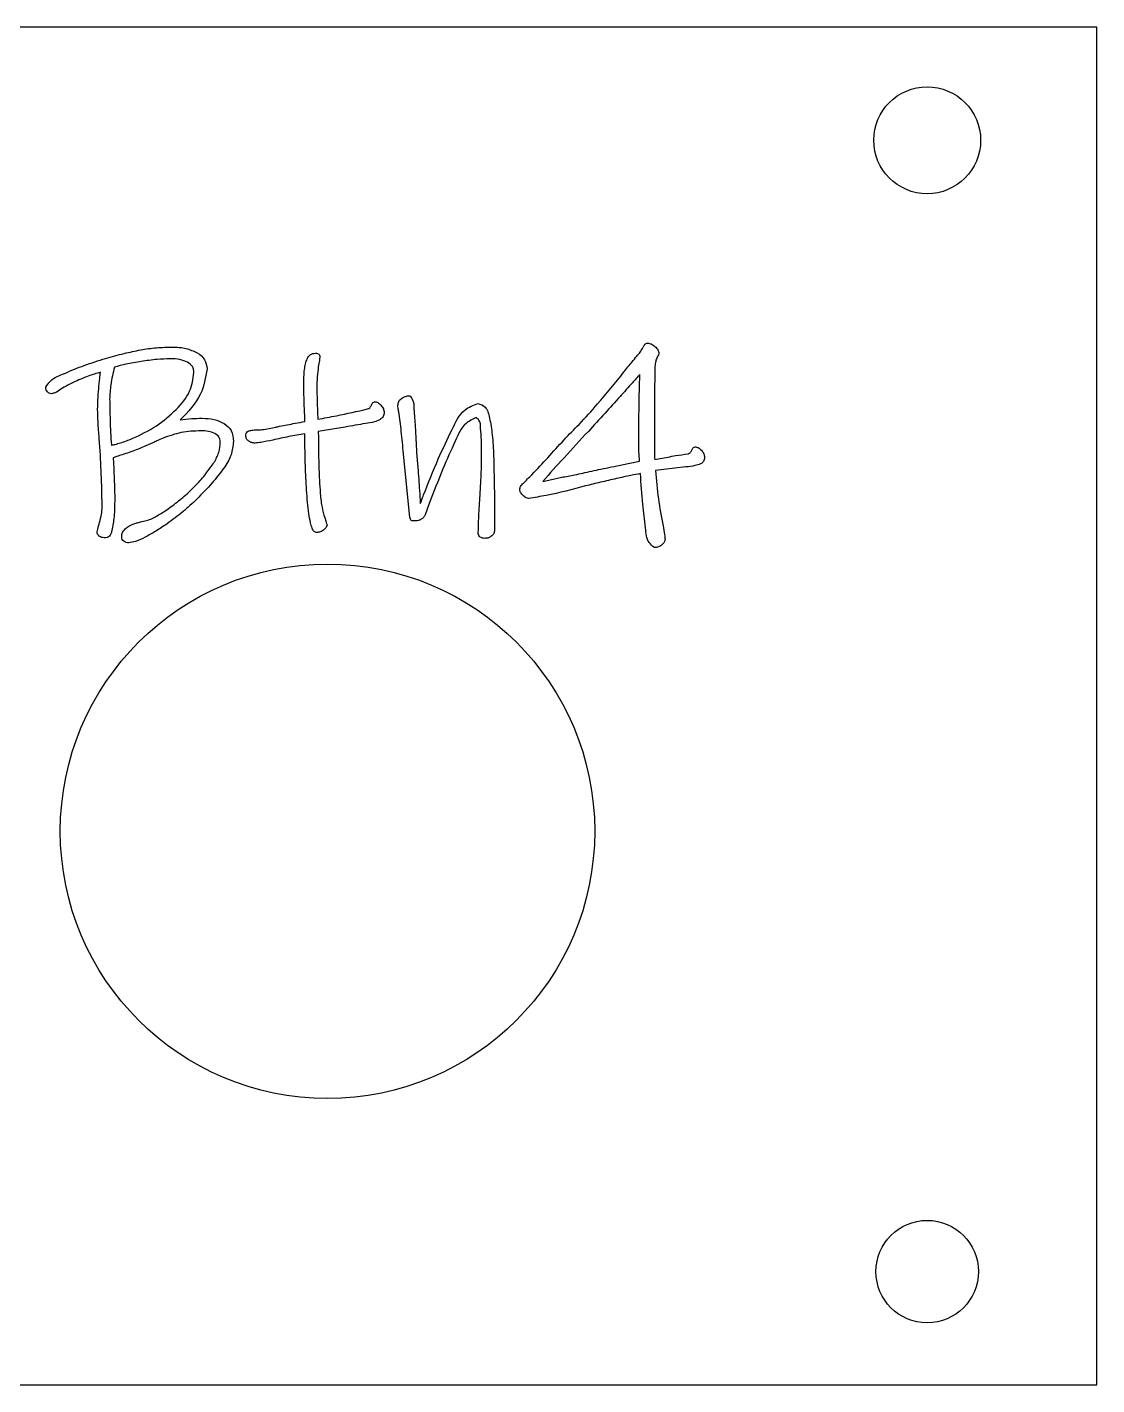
# Model space of a CAD drawing. Header units: millimetres. Extents: x 118.4 to 194.6, y 17.3 to 47.8.
# Drawn here: x 170.59 to 194.61, y 17.28 to 47.76 of the extents above; entities that cross this region are included whole.
import ezdxf

# ---------------------------------------------------------------- set-up
doc = ezdxf.new("R2010")
doc.units = ezdxf.units.MM
doc.layers.get('0').update_dxf_attribs({"linetype": 'CONTINUOUS'})

msp = doc.modelspace()

# ---------------------------------------------------------------- linework, layer by layer
for p, q in [((177.112, 39.125), (177.118, 38.955)), ((177.54, 38.747), (177.131, 38.678)), ((172.232, 38.238), (172.213, 38.527)), ((179.137, 37.276), (179.043, 38.181)), ((179.338, 38.206), (179.364, 37.873)), ((172.527, 38.093), (172.54, 37.854)), ((183.949, 37.93), (184.345, 38.012)), ((184.684, 38.049), (184.81, 38.074)), ((184.892, 37.829), (184.703, 37.804)), ((185.382, 37.886), (184.892, 37.829)), ((182.169, 37.559), (182.596, 37.653)), ((179.188, 36.76), (179.137, 37.276)), ((179.621, 37.062), (179.527, 36.81))]:
    msp.add_line(p, q)
msp.add_lwpolyline([(194.613, 17.277), (194.613, 47.759), (118.413, 47.759), (118.413, 31.906, -5.264309), (118.413, 27.506), (118.413, 17.277)], format="xyb", close=True)
for centre, radius in [((190.803, 45.219), 1.2), ((177.337, 29.706), 6), ((190.803, 19.819), 1.15)]:
    msp.add_circle(centre, radius)
for points, knots in [([(173.143, 40.515), (173.26, 40.533), (173.496, 40.57), (173.734, 40.575), (173.854, 40.578)], [0, 0, 0, 0, 0.03537876, 0.07141936, 0.07141936, 0.07141936, 0.07141936]), ([(173.854, 40.578), (173.958, 40.574), (174.152, 40.567), (174.328, 40.486), (174.411, 40.449)], [0, 0, 0, 0, 0.03075117, 0.05762943, 0.05762943, 0.05762943, 0.05762943]), ([(184.282, 40.37), (184.308, 40.4), (184.355, 40.455), (184.392, 40.516), (184.408, 40.543)], [0, 0, 0, 0, 0.01202005, 0.02142023, 0.02142023, 0.02142023, 0.02142023]), ([(184.408, 40.543), (184.418, 40.563), (184.436, 40.597), (184.456, 40.628), (184.464, 40.64)], [0, 0, 0, 0, 0.0068954, 0.01127897, 0.01127897, 0.01127897, 0.01127897]), ([(184.464, 40.64), (184.472, 40.648), (184.49, 40.664), (184.514, 40.665), (184.527, 40.666)], [0, 0, 0, 0, 0.003144619, 0.006970241, 0.006970241, 0.006970241, 0.006970241]), ([(184.527, 40.666), (184.554, 40.661), (184.615, 40.651), (184.664, 40.612), (184.691, 40.59)], [0, 0, 0, 0, 0.00808497, 0.01828937, 0.01828937, 0.01828937, 0.01828937]), ([(184.691, 40.59), (184.716, 40.566), (184.763, 40.523), (184.774, 40.461), (184.779, 40.433)], [0, 0, 0, 0, 0.01014726, 0.01846281, 0.01846281, 0.01846281, 0.01846281]), ([(171.433, 39.986), (171.579, 40.048), (171.879, 40.175), (172.191, 40.271), (172.351, 40.32)], [0, 0, 0, 0, 0.04747516, 0.09774465, 0.09774465, 0.09774465, 0.09774465]), ([(172.351, 40.32), (172.491, 40.36), (172.753, 40.435), (173.019, 40.489), (173.143, 40.515)], [0, 0, 0, 0, 0.04367363, 0.08163711, 0.08163711, 0.08163711, 0.08163711]), ([(173.156, 40.254), (173.04, 40.235), (172.837, 40.203), (172.638, 40.148), (172.552, 40.125)], [0, 0, 0, 0, 0.03514433, 0.06178228, 0.06178228, 0.06178228, 0.06178228]), ([(173.804, 40.313), (173.707, 40.31), (173.49, 40.302), (173.275, 40.271), (173.156, 40.254)], [0, 0, 0, 0, 0.02912638, 0.06509841, 0.06509841, 0.06509841, 0.06509841]), ([(174.194, 40.235), (174.138, 40.258), (174.013, 40.309), (173.878, 40.312), (173.804, 40.313)], [0, 0, 0, 0, 0.01797565, 0.04007581, 0.04007581, 0.04007581, 0.04007581]), ([(174.411, 40.449), (174.476, 40.403), (174.602, 40.313), (174.624, 40.161), (174.634, 40.087)], [0, 0, 0, 0, 0.02280935, 0.04422564, 0.04422564, 0.04422564, 0.04422564]), ([(176.82, 40.071), (176.826, 40.114), (176.837, 40.197), (176.866, 40.276), (176.879, 40.313)], [0, 0, 0, 0, 0.01301572, 0.02499896, 0.02499896, 0.02499896, 0.02499896]), ([(176.879, 40.313), (176.9, 40.35), (176.941, 40.424), (177.026, 40.434), (177.068, 40.439)], [0, 0, 0, 0, 0.01188747, 0.02394011, 0.02394011, 0.02394011, 0.02394011]), ([(177.068, 40.439), (177.084, 40.439), (177.111, 40.439), (177.134, 40.426), (177.143, 40.42)], [0, 0, 0, 0, 0.00474052, 0.007904721, 0.007904721, 0.007904721, 0.007904721]), ([(177.162, 40.351), (177.16, 40.326), (177.153, 40.253), (177.14, 40.18), (177.131, 40.131)], [0, 0, 0, 0, 0.00743163, 0.02224324, 0.02224324, 0.02224324, 0.02224324]), ([(177.143, 40.42), (177.149, 40.412), (177.162, 40.391), (177.162, 40.366), (177.162, 40.351)], [0, 0, 0, 0, 0.003024436, 0.007295873, 0.007295873, 0.007295873, 0.007295873]), ([(183.993, 40.018), (184.054, 40.095), (184.148, 40.214), (184.247, 40.329), (184.282, 40.37)], [0, 0, 0, 0, 0.02951618, 0.04558166, 0.04558166, 0.04558166, 0.04558166]), ([(184.741, 40.351), (184.728, 40.32), (184.7, 40.253), (184.694, 40.181), (184.691, 40.144)], [0, 0, 0, 0, 0.01019595, 0.02146963, 0.02146963, 0.02146963, 0.02146963]), ([(184.779, 40.433), (184.776, 40.423), (184.768, 40.394), (184.752, 40.368), (184.741, 40.351)], [0, 0, 0, 0, 0.003132841, 0.009043234, 0.009043234, 0.009043234, 0.009043234]), ([(171.011, 39.678), (171.044, 39.727), (171.145, 39.876), (171.317, 39.942), (171.433, 39.986)], [0, 0, 0, 0, 0.01726555, 0.05321722, 0.05321722, 0.05321722, 0.05321722]), ([(172.238, 40.012), (172.147, 39.984), (171.939, 39.92), (171.74, 39.834), (171.628, 39.785)], [0, 0, 0, 0, 0.02859086, 0.06511794, 0.06511794, 0.06511794, 0.06511794]), ([(172.2, 39.644), (172.207, 39.721), (172.218, 39.844), (172.232, 39.966), (172.238, 40.012)], [0, 0, 0, 0, 0.02329606, 0.03698724, 0.03698724, 0.03698724, 0.03698724]), ([(172.552, 40.125), (172.521, 39.994), (172.465, 39.758), (172.451, 39.516), (172.445, 39.408)], [0, 0, 0, 0, 0.04011776, 0.07261782, 0.07261782, 0.07261782, 0.07261782]), ([(173.942, 39.175), (174.058, 39.304), (174.272, 39.543), (174.317, 39.859), (174.338, 40.005)], [0, 0, 0, 0, 0.05054022, 0.09382722, 0.09382722, 0.09382722, 0.09382722]), ([(174.634, 40.087), (174.599, 39.892), (174.52, 39.45), (174.206, 39.124), (174.03, 38.942)], [0, 0, 0, 0, 0.058278, 0.1320005, 0.1320005, 0.1320005, 0.1320005]), ([(174.338, 40.005), (174.332, 40.053), (174.318, 40.151), (174.236, 40.206), (174.194, 40.235)], [0, 0, 0, 0, 0.01376953, 0.02830251, 0.02830251, 0.02830251, 0.02830251]), ([(176.804, 39.691), (176.804, 39.763), (176.804, 39.89), (176.815, 40.017), (176.82, 40.071)], [0, 0, 0, 0, 0.02178025, 0.03809651, 0.03809651, 0.03809651, 0.03809651]), ([(177.131, 40.131), (177.122, 40.06), (177.101, 39.9), (177.1, 39.738), (177.099, 39.647)], [0, 0, 0, 0, 0.02135703, 0.04856966, 0.04856966, 0.04856966, 0.04856966]), ([(182.986, 38.842), (183.126, 38.993), (183.477, 39.372), (183.799, 39.775), (183.993, 40.018)], [0, 0, 0, 0, 0.0617781, 0.1548281, 0.1548281, 0.1548281, 0.1548281]), ([(184.351, 39.961), (184.295, 39.899), (184.147, 39.735), (184, 39.57), (183.908, 39.468)], [0, 0, 0, 0, 0.02505108, 0.06635885, 0.06635885, 0.06635885, 0.06635885]), ([(184.335, 39.32), (184.338, 39.458), (184.341, 39.672), (184.349, 39.886), (184.351, 39.961)], [0, 0, 0, 0, 0.04151843, 0.06417099, 0.06417099, 0.06417099, 0.06417099]), ([(184.691, 40.144), (184.687, 39.965), (184.676, 39.391), (184.677, 38.817), (184.678, 38.42)], [0, 0, 0, 0, 0.0534674, 0.1723358, 0.1723358, 0.1723358, 0.1723358]), ([(171.049, 39.571), (171.038, 39.587), (171.016, 39.619), (171.013, 39.658), (171.011, 39.678)], [0, 0, 0, 0, 0.00563629, 0.01152991, 0.01152991, 0.01152991, 0.01152991]), ([(171.351, 39.628), (171.308, 39.599), (171.242, 39.555), (171.165, 39.535), (171.137, 39.527)], [0, 0, 0, 0, 0.01521181, 0.02376619, 0.02376619, 0.02376619, 0.02376619]), ([(171.628, 39.785), (171.586, 39.765), (171.49, 39.72), (171.402, 39.661), (171.351, 39.628)], [0, 0, 0, 0, 0.01371174, 0.03186172, 0.03186172, 0.03186172, 0.03186172]), ([(172.175, 39.181), (172.176, 39.25), (172.18, 39.405), (172.193, 39.558), (172.2, 39.644)], [0, 0, 0, 0, 0.02068567, 0.04630558, 0.04630558, 0.04630558, 0.04630558]), ([(176.816, 39.251), (176.813, 39.335), (176.807, 39.482), (176.805, 39.629), (176.804, 39.691)], [0, 0, 0, 0, 0.02548915, 0.04404528, 0.04404528, 0.04404528, 0.04404528]), ([(177.099, 39.647), (177.1, 39.564), (177.101, 39.39), (177.108, 39.216), (177.112, 39.125)], [0, 0, 0, 0, 0.02468756, 0.05221944, 0.05221944, 0.05221944, 0.05221944]), ([(171.137, 39.527), (171.121, 39.529), (171.086, 39.534), (171.062, 39.558), (171.049, 39.571)], [0, 0, 0, 0, 0.00484369, 0.01009865, 0.01009865, 0.01009865, 0.01009865]), ([(172.445, 39.408), (172.448, 39.254), (172.452, 38.91), (172.472, 38.566), (172.483, 38.376)], [0, 0, 0, 0, 0.046236, 0.1032246, 0.1032246, 0.1032246, 0.1032246]), ([(178.323, 39.276), (178.332, 39.297), (178.347, 39.332), (178.382, 39.346), (178.395, 39.351)], [0, 0, 0, 0, 0.00667498, 0.01082379, 0.01082379, 0.01082379, 0.01082379]), ([(178.395, 39.351), (178.419, 39.347), (178.475, 39.336), (178.514, 39.295), (178.537, 39.273)], [0, 0, 0, 0, 0.00726767, 0.0165384, 0.0165384, 0.0165384, 0.0165384]), ([(178.917, 39.269), (178.921, 39.3), (178.928, 39.361), (178.975, 39.402), (178.999, 39.423)], [0, 0, 0, 0, 0.00880959, 0.01799558, 0.01799558, 0.01799558, 0.01799558]), ([(178.999, 39.423), (179.027, 39.441), (179.085, 39.476), (179.153, 39.481), (179.188, 39.483)], [0, 0, 0, 0, 0.00987974, 0.02005287, 0.02005287, 0.02005287, 0.02005287]), ([(179.188, 39.483), (179.207, 39.459), (179.277, 39.374), (179.278, 39.262), (179.279, 39.181)], [0, 0, 0, 0, 0.00929439, 0.03223541, 0.03223541, 0.03223541, 0.03223541]), ([(183.908, 39.468), (183.793, 39.341), (183.557, 39.078), (183.317, 38.819), (183.194, 38.684)], [0, 0, 0, 0, 0.0512069, 0.1059574, 0.1059574, 0.1059574, 0.1059574]), ([(172.213, 38.527), (172.202, 38.651), (172.182, 38.869), (172.177, 39.087), (172.175, 39.181)], [0, 0, 0, 0, 0.03721471, 0.06553229, 0.06553229, 0.06553229, 0.06553229]), ([(172.949, 38.521), (173.137, 38.609), (173.5, 38.778), (173.798, 39.046), (173.942, 39.175)], [0, 0, 0, 0, 0.0618946, 0.1195542, 0.1195542, 0.1195542, 0.1195542]), ([(176.829, 38.905), (176.828, 38.955), (176.827, 39.071), (176.82, 39.186), (176.816, 39.251)], [0, 0, 0, 0, 0.01525485, 0.03461747, 0.03461747, 0.03461747, 0.03461747]), ([(177.118, 38.955), (177.259, 38.981), (177.634, 39.05), (178.006, 39.135), (178.238, 39.188)], [0, 0, 0, 0, 0.0428945, 0.1143525, 0.1143525, 0.1143525, 0.1143525]), ([(178.238, 39.188), (178.255, 39.196), (178.293, 39.215), (178.312, 39.254), (178.323, 39.276)], [0, 0, 0, 0, 0.00543365, 0.01254266, 0.01254266, 0.01254266, 0.01254266]), ([(178.609, 39.112), (178.605, 39.079), (178.597, 39.011), (178.544, 38.97), (178.518, 38.949)], [0, 0, 0, 0, 0.00970553, 0.01943392, 0.01943392, 0.01943392, 0.01943392]), ([(178.537, 39.273), (178.558, 39.247), (178.597, 39.2), (178.605, 39.14), (178.609, 39.112)], [0, 0, 0, 0, 0.00961629, 0.01791321, 0.01791321, 0.01791321, 0.01791321]), ([(178.936, 39.125), (178.93, 39.152), (178.921, 39.2), (178.918, 39.249), (178.917, 39.269)], [0, 0, 0, 0, 0.00845262, 0.01460283, 0.01460283, 0.01460283, 0.01460283]), ([(179.043, 38.181), (179.028, 38.35), (179.001, 38.666), (178.957, 38.979), (178.936, 39.125)], [0, 0, 0, 0, 0.05086302, 0.09495917, 0.09495917, 0.09495917, 0.09495917]), ([(179.279, 39.181), (179.289, 39.05), (179.314, 38.725), (179.329, 38.4), (179.338, 38.206)], [0, 0, 0, 0, 0.03957248, 0.0976723, 0.0976723, 0.0976723, 0.0976723]), ([(180.134, 38.725), (180.213, 38.893), (180.34, 39.161), (180.609, 39.272), (180.71, 39.313)], [0, 0, 0, 0, 0.05296258, 0.08478521, 0.08478521, 0.08478521, 0.08478521]), ([(180.71, 39.313), (180.771, 39.292), (180.921, 39.239), (180.956, 39.078), (180.977, 38.983)], [0, 0, 0, 0, 0.0183878, 0.0452081, 0.0452081, 0.0452081, 0.0452081]), ([(184.326, 38.395), (184.326, 38.541), (184.327, 38.85), (184.333, 39.158), (184.335, 39.32)], [0, 0, 0, 0, 0.04386855, 0.09245861, 0.09245861, 0.09245861, 0.09245861]), ([(174.03, 38.942), (174.116, 38.953), (174.279, 38.974), (174.443, 38.978), (174.521, 38.98)], [0, 0, 0, 0, 0.02594101, 0.04923055, 0.04923055, 0.04923055, 0.04923055]), ([(174.521, 38.98), (174.612, 38.976), (174.786, 38.969), (174.943, 38.895), (175.018, 38.861)], [0, 0, 0, 0, 0.02705222, 0.05154928, 0.05154928, 0.05154928, 0.05154928]), ([(175.018, 38.861), (175.078, 38.812), (175.206, 38.709), (175.219, 38.544), (175.225, 38.458)], [0, 0, 0, 0, 0.02234976, 0.04711327, 0.04711327, 0.04711327, 0.04711327]), ([(175.559, 38.691), (175.584, 38.698), (175.645, 38.716), (175.709, 38.716), (175.747, 38.716)], [0, 0, 0, 0, 0.00777948, 0.01911765, 0.01911765, 0.01911765, 0.01911765]), ([(175.747, 38.716), (175.786, 38.718), (175.879, 38.723), (175.971, 38.741), (176.024, 38.751)], [0, 0, 0, 0, 0.01166731, 0.02791355, 0.02791355, 0.02791355, 0.02791355]), ([(176.024, 38.751), (176.074, 38.76), (176.152, 38.774), (176.229, 38.792), (176.257, 38.798)], [0, 0, 0, 0, 0.01521773, 0.02374496, 0.02374496, 0.02374496, 0.02374496]), ([(176.257, 38.798), (176.375, 38.821), (176.565, 38.858), (176.756, 38.892), (176.829, 38.905)], [0, 0, 0, 0, 0.03601758, 0.05822361, 0.05822361, 0.05822361, 0.05822361]), ([(178.188, 38.861), (178.037, 38.834), (177.821, 38.797), (177.605, 38.759), (177.54, 38.747)], [0, 0, 0, 0, 0.04580548, 0.06576165, 0.06576165, 0.06576165, 0.06576165]), ([(178.518, 38.949), (178.475, 38.93), (178.37, 38.884), (178.256, 38.869), (178.188, 38.861)], [0, 0, 0, 0, 0.01376685, 0.03432065, 0.03432065, 0.03432065, 0.03432065]), ([(179.496, 37.257), (179.602, 37.528), (179.797, 38.025), (180.029, 38.506), (180.134, 38.725)], [0, 0, 0, 0, 0.0872001, 0.1601792, 0.1601792, 0.1601792, 0.1601792]), ([(180.672, 38.993), (180.592, 38.954), (180.368, 38.845), (180.268, 38.611), (180.203, 38.461)], [0, 0, 0, 0, 0.02604868, 0.07280859, 0.07280859, 0.07280859, 0.07280859]), ([(180.776, 38.757), (180.774, 38.822), (180.772, 38.92), (180.697, 38.975), (180.672, 38.993)], [0, 0, 0, 0, 0.01807047, 0.02698226, 0.02698226, 0.02698226, 0.02698226]), ([(180.798, 38.15), (180.797, 38.262), (180.796, 38.465), (180.782, 38.667), (180.776, 38.757)], [0, 0, 0, 0, 0.03373091, 0.06074678, 0.06074678, 0.06074678, 0.06074678]), ([(180.977, 38.983), (180.999, 38.858), (181.048, 38.578), (181.061, 38.294), (181.068, 38.137)], [0, 0, 0, 0, 0.03811605, 0.08516058, 0.08516058, 0.08516058, 0.08516058]), ([(182.282, 38.093), (182.404, 38.228), (182.633, 38.482), (182.873, 38.727), (182.986, 38.842)], [0, 0, 0, 0, 0.0544172, 0.102787, 0.102787, 0.102787, 0.102787]), ([(172.483, 38.376), (172.511, 38.381), (172.58, 38.393), (172.647, 38.414), (172.688, 38.427)], [0, 0, 0, 0, 0.00840312, 0.02107013, 0.02107013, 0.02107013, 0.02107013]), ([(172.688, 38.427), (172.733, 38.441), (172.821, 38.47), (172.907, 38.504), (172.949, 38.521)], [0, 0, 0, 0, 0.01434462, 0.02776133, 0.02776133, 0.02776133, 0.02776133]), ([(173.414, 38.427), (173.345, 38.396), (173.223, 38.342), (173.098, 38.292), (173.043, 38.269)], [0, 0, 0, 0, 0.02246282, 0.04030303, 0.04030303, 0.04030303, 0.04030303]), ([(173.647, 38.534), (173.599, 38.512), (173.521, 38.478), (173.444, 38.441), (173.414, 38.427)], [0, 0, 0, 0, 0.01569335, 0.02561024, 0.02561024, 0.02561024, 0.02561024]), ([(174.496, 38.697), (174.346, 38.691), (174.054, 38.679), (173.78, 38.581), (173.647, 38.534)], [0, 0, 0, 0, 0.04468423, 0.08691315, 0.08691315, 0.08691315, 0.08691315]), ([(174.804, 38.637), (174.758, 38.655), (174.659, 38.692), (174.552, 38.695), (174.496, 38.697)], [0, 0, 0, 0, 0.01469372, 0.03158378, 0.03158378, 0.03158378, 0.03158378]), ([(174.788, 37.983), (174.829, 38.057), (174.91, 38.201), (174.923, 38.366), (174.93, 38.445)], [0, 0, 0, 0, 0.02507678, 0.04884779, 0.04884779, 0.04884779, 0.04884779]), ([(174.93, 38.445), (174.924, 38.487), (174.913, 38.57), (174.841, 38.615), (174.804, 38.637)], [0, 0, 0, 0, 0.01182517, 0.02405526, 0.02405526, 0.02405526, 0.02405526]), ([(175.225, 38.458), (175.214, 38.355), (175.19, 38.135), (175.069, 37.949), (175.005, 37.851)], [0, 0, 0, 0, 0.03076352, 0.06537872, 0.06537872, 0.06537872, 0.06537872]), ([(175.502, 38.584), (175.503, 38.608), (175.506, 38.653), (175.542, 38.679), (175.559, 38.691)], [0, 0, 0, 0, 0.00690752, 0.01269316, 0.01269316, 0.01269316, 0.01269316]), ([(175.568, 38.464), (175.549, 38.48), (175.511, 38.511), (175.505, 38.56), (175.502, 38.584)], [0, 0, 0, 0, 0.00717308, 0.01413274, 0.01413274, 0.01413274, 0.01413274]), ([(175.71, 38.42), (175.685, 38.422), (175.634, 38.426), (175.59, 38.452), (175.568, 38.464)], [0, 0, 0, 0, 0.0073937, 0.01498862, 0.01498862, 0.01498862, 0.01498862]), ([(176.106, 38.49), (176.017, 38.47), (175.886, 38.442), (175.753, 38.426), (175.71, 38.42)], [0, 0, 0, 0, 0.02707417, 0.0402386, 0.0402386, 0.0402386, 0.0402386]), ([(176.829, 38.628), (176.71, 38.608), (176.468, 38.567), (176.228, 38.516), (176.106, 38.49)], [0, 0, 0, 0, 0.03624169, 0.07364625, 0.07364625, 0.07364625, 0.07364625]), ([(176.838, 37.964), (176.836, 38.077), (176.83, 38.298), (176.829, 38.519), (176.829, 38.628)], [0, 0, 0, 0, 0.03373385, 0.06636046, 0.06636046, 0.06636046, 0.06636046]), ([(177.131, 38.678), (177.131, 38.567), (177.132, 38.338), (177.138, 38.11), (177.14, 37.993)], [0, 0, 0, 0, 0.0334914, 0.06856145, 0.06856145, 0.06856145, 0.06856145]), ([(180.203, 38.461), (180.11, 38.257), (179.901, 37.797), (179.721, 37.324), (179.621, 37.062)], [0, 0, 0, 0, 0.0673305, 0.1515807, 0.1515807, 0.1515807, 0.1515807]), ([(183.194, 38.684), (183.011, 38.487), (182.666, 38.115), (182.328, 37.737), (182.169, 37.559)], [0, 0, 0, 0, 0.0805636, 0.1522634, 0.1522634, 0.1522634, 0.1522634]), ([(184.678, 38.42), (184.678, 38.346), (184.678, 38.223), (184.683, 38.099), (184.684, 38.049)], [0, 0, 0, 0, 0.02217036, 0.0371149, 0.0371149, 0.0371149, 0.0371149]), ([(172.276, 36.986), (172.273, 37.172), (172.267, 37.59), (172.244, 38.007), (172.232, 38.238)], [0, 0, 0, 0, 0.0558285, 0.1252467, 0.1252467, 0.1252467, 0.1252467]), ([(172.728, 38.159), (172.686, 38.146), (172.619, 38.125), (172.552, 38.102), (172.527, 38.093)], [0, 0, 0, 0, 0.01320216, 0.02118278, 0.02118278, 0.02118278, 0.02118278]), ([(173.043, 38.269), (172.99, 38.249), (172.886, 38.21), (172.78, 38.176), (172.728, 38.159)], [0, 0, 0, 0, 0.01708727, 0.0333213, 0.0333213, 0.0333213, 0.0333213]), ([(180.76, 37.188), (180.771, 37.364), (180.791, 37.685), (180.795, 38.006), (180.798, 38.15)], [0, 0, 0, 0, 0.05306296, 0.09631228, 0.09631228, 0.09631228, 0.09631228]), ([(181.068, 38.137), (181.073, 37.903), (181.086, 37.345), (181.087, 36.787), (181.087, 36.464)], [0, 0, 0, 0, 0.0704544, 0.1673109, 0.1673109, 0.1673109, 0.1673109]), ([(184.345, 38.012), (184.339, 38.084), (184.33, 38.212), (184.327, 38.34), (184.326, 38.395)], [0, 0, 0, 0, 0.02190112, 0.0384173, 0.0384173, 0.0384173, 0.0384173]), ([(184.81, 38.074), (184.925, 38.097), (185.131, 38.138), (185.34, 38.168), (185.433, 38.181)], [0, 0, 0, 0, 0.03503221, 0.06318426, 0.06318426, 0.06318426, 0.06318426]), ([(185.433, 38.181), (185.45, 38.188), (185.489, 38.203), (185.507, 38.241), (185.518, 38.263)], [0, 0, 0, 0, 0.0052036, 0.01218096, 0.01218096, 0.01218096, 0.01218096]), ([(185.518, 38.263), (185.527, 38.285), (185.542, 38.32), (185.577, 38.333), (185.59, 38.339)], [0, 0, 0, 0, 0.00667501, 0.01082377, 0.01082377, 0.01082377, 0.01082377]), ([(185.59, 38.339), (185.614, 38.334), (185.67, 38.323), (185.709, 38.283), (185.732, 38.26)], [0, 0, 0, 0, 0.00726778, 0.01653845, 0.01653845, 0.01653845, 0.01653845]), ([(185.732, 38.26), (185.753, 38.235), (185.792, 38.188), (185.8, 38.128), (185.804, 38.1)], [0, 0, 0, 0, 0.00961633, 0.01791325, 0.01791325, 0.01791325, 0.01791325]), ([(172.54, 37.854), (172.54, 37.813), (172.542, 37.713), (172.546, 37.612), (172.549, 37.552)], [0, 0, 0, 0, 0.0122664, 0.03020491, 0.03020491, 0.03020491, 0.03020491]), ([(174.376, 37.471), (174.458, 37.56), (174.607, 37.722), (174.732, 37.902), (174.788, 37.983)], [0, 0, 0, 0, 0.0362163, 0.0658272, 0.0658272, 0.0658272, 0.0658272]), ([(175.005, 37.851), (174.92, 37.741), (174.733, 37.5), (174.518, 37.281), (174.401, 37.162)], [0, 0, 0, 0, 0.04165872, 0.09165681, 0.09165681, 0.09165681, 0.09165681]), ([(176.867, 37.364), (176.861, 37.457), (176.848, 37.657), (176.842, 37.857), (176.838, 37.964)], [0, 0, 0, 0, 0.02795762, 0.06013332, 0.06013332, 0.06013332, 0.06013332]), ([(177.14, 37.993), (177.144, 37.88), (177.15, 37.671), (177.163, 37.461), (177.169, 37.364)], [0, 0, 0, 0, 0.03366846, 0.06296031, 0.06296031, 0.06296031, 0.06296031]), ([(179.364, 37.873), (179.378, 37.7), (179.399, 37.432), (179.415, 37.164), (179.42, 37.068)], [0, 0, 0, 0, 0.05203548, 0.08070407, 0.08070407, 0.08070407, 0.08070407]), ([(181.735, 37.521), (181.798, 37.584), (181.986, 37.77), (182.164, 37.965), (182.282, 38.093)], [0, 0, 0, 0, 0.02690566, 0.07919063, 0.07919063, 0.07919063, 0.07919063]), ([(183.068, 37.747), (183.204, 37.778), (183.497, 37.844), (183.791, 37.9), (183.949, 37.93)], [0, 0, 0, 0, 0.04185143, 0.0899248, 0.0899248, 0.0899248, 0.0899248]), ([(184.703, 37.804), (184.721, 37.592), (184.756, 37.176), (184.834, 36.766), (184.873, 36.565)], [0, 0, 0, 0, 0.0636919, 0.1251363, 0.1251363, 0.1251363, 0.1251363]), ([(185.716, 37.952), (185.674, 37.938), (185.565, 37.904), (185.452, 37.892), (185.382, 37.886)], [0, 0, 0, 0, 0.01326102, 0.03406285, 0.03406285, 0.03406285, 0.03406285]), ([(185.804, 38.1), (185.801, 38.067), (185.794, 38.004), (185.741, 37.969), (185.716, 37.952)], [0, 0, 0, 0, 0.00930503, 0.01805402, 0.01805402, 0.01805402, 0.01805402]), ([(172.549, 37.552), (172.552, 37.485), (172.557, 37.355), (172.558, 37.225), (172.559, 37.162)], [0, 0, 0, 0, 0.02013821, 0.03900759, 0.03900759, 0.03900759, 0.03900759]), ([(181.653, 37.376), (181.658, 37.401), (181.669, 37.458), (181.711, 37.498), (181.735, 37.521)], [0, 0, 0, 0, 0.00736477, 0.01696761, 0.01696761, 0.01696761, 0.01696761]), ([(182.596, 37.653), (182.693, 37.671), (182.851, 37.699), (183.008, 37.734), (183.068, 37.747)], [0, 0, 0, 0, 0.02960401, 0.04810813, 0.04810813, 0.04810813, 0.04810813]), ([(183.829, 37.625), (183.708, 37.597), (183.475, 37.544), (183.242, 37.486), (183.131, 37.458)], [0, 0, 0, 0, 0.03728219, 0.07177504, 0.07177504, 0.07177504, 0.07177504]), ([(184.364, 37.735), (184.293, 37.722), (184.114, 37.689), (183.936, 37.649), (183.829, 37.625)], [0, 0, 0, 0, 0.02160164, 0.05458507, 0.05458507, 0.05458507, 0.05458507]), ([(184.48, 36.521), (184.458, 36.696), (184.407, 37.1), (184.379, 37.506), (184.364, 37.735)], [0, 0, 0, 0, 0.0530379, 0.1219623, 0.1219623, 0.1219623, 0.1219623]), ([(173.927, 37.071), (174.013, 37.14), (174.171, 37.265), (174.313, 37.407), (174.376, 37.471)], [0, 0, 0, 0, 0.033167, 0.06018746, 0.06018746, 0.06018746, 0.06018746]), ([(176.92, 36.835), (176.909, 36.919), (176.886, 37.095), (176.873, 37.271), (176.867, 37.364)], [0, 0, 0, 0, 0.02534342, 0.05311007, 0.05311007, 0.05311007, 0.05311007]), ([(177.169, 37.364), (177.177, 37.256), (177.191, 37.067), (177.237, 36.883), (177.257, 36.804)], [0, 0, 0, 0, 0.03241778, 0.05675433, 0.05675433, 0.05675433, 0.05675433]), ([(179.455, 37.153), (179.461, 37.17), (179.473, 37.205), (179.488, 37.239), (179.496, 37.257)], [0, 0, 0, 0, 0.00527259, 0.01115672, 0.01115672, 0.01115672, 0.01115672]), ([(181.732, 37.244), (181.709, 37.265), (181.669, 37.301), (181.658, 37.354), (181.653, 37.376)], [0, 0, 0, 0, 0.00897085, 0.01571034, 0.01571034, 0.01571034, 0.01571034]), ([(181.854, 37.175), (181.836, 37.18), (181.79, 37.192), (181.754, 37.224), (181.732, 37.244)], [0, 0, 0, 0, 0.00554395, 0.0142548, 0.0142548, 0.0142548, 0.0142548]), ([(183.131, 37.458), (182.837, 37.381), (182.415, 37.271), (181.985, 37.198), (181.854, 37.175)], [0, 0, 0, 0, 0.0910314, 0.1308166, 0.1308166, 0.1308166, 0.1308166]), ([(172.219, 36.64), (172.235, 36.701), (172.266, 36.815), (172.273, 36.932), (172.276, 36.986)], [0, 0, 0, 0, 0.01887974, 0.03513639, 0.03513639, 0.03513639, 0.03513639]), ([(172.559, 37.162), (172.557, 37.031), (172.555, 36.794), (172.514, 36.562), (172.496, 36.458)], [0, 0, 0, 0, 0.03933962, 0.07082705, 0.07082705, 0.07082705, 0.07082705]), ([(173.427, 36.741), (173.505, 36.785), (173.68, 36.882), (173.839, 37.004), (173.927, 37.071)], [0, 0, 0, 0, 0.02688564, 0.0599877, 0.0599877, 0.0599877, 0.0599877]), ([(174.401, 37.162), (174.3, 37.067), (174.09, 36.868), (173.856, 36.698), (173.735, 36.609)], [0, 0, 0, 0, 0.04162956, 0.08672551, 0.08672551, 0.08672551, 0.08672551]), ([(179.42, 37.068), (179.426, 37.081), (179.44, 37.109), (179.45, 37.138), (179.455, 37.153)], [0, 0, 0, 0, 0.004398291, 0.00917387, 0.00917387, 0.00917387, 0.00917387]), ([(180.722, 36.389), (180.725, 36.498), (180.73, 36.765), (180.749, 37.031), (180.76, 37.188)], [0, 0, 0, 0, 0.03287513, 0.07997281, 0.07997281, 0.07997281, 0.07997281]), ([(172.162, 36.427), (172.167, 36.448), (172.183, 36.52), (172.204, 36.59), (172.219, 36.64)], [0, 0, 0, 0, 0.00644654, 0.02212651, 0.02212651, 0.02212651, 0.02212651]), ([(172.791, 36.493), (172.82, 36.516), (172.88, 36.566), (172.954, 36.594), (172.993, 36.609)], [0, 0, 0, 0, 0.01095927, 0.02337992, 0.02337992, 0.02337992, 0.02337992]), ([(172.993, 36.609), (173.018, 36.618), (173.075, 36.638), (173.135, 36.652), (173.169, 36.659)], [0, 0, 0, 0, 0.00795542, 0.01832801, 0.01832801, 0.01832801, 0.01832801]), ([(173.169, 36.659), (173.215, 36.669), (173.304, 36.687), (173.387, 36.723), (173.427, 36.741)], [0, 0, 0, 0, 0.01407212, 0.02712337, 0.02712337, 0.02712337, 0.02712337]), ([(173.735, 36.609), (173.652, 36.553), (173.493, 36.444), (173.323, 36.352), (173.241, 36.307)], [0, 0, 0, 0, 0.0298072, 0.05790054, 0.05790054, 0.05790054, 0.05790054]), ([(176.993, 36.508), (176.979, 36.55), (176.945, 36.657), (176.93, 36.768), (176.92, 36.835)], [0, 0, 0, 0, 0.01311009, 0.03354446, 0.03354446, 0.03354446, 0.03354446]), ([(177.326, 36.584), (177.321, 36.562), (177.311, 36.514), (177.27, 36.484), (177.247, 36.468)], [0, 0, 0, 0, 0.00636451, 0.01448369, 0.01448369, 0.01448369, 0.01448369]), ([(177.257, 36.804), (177.273, 36.753), (177.297, 36.68), (177.319, 36.606), (177.326, 36.584)], [0, 0, 0, 0, 0.0160115, 0.02307476, 0.02307476, 0.02307476, 0.02307476]), ([(179.219, 36.684), (179.211, 36.692), (179.191, 36.713), (179.189, 36.742), (179.188, 36.76)], [0, 0, 0, 0, 0.003241395, 0.008391842, 0.008391842, 0.008391842, 0.008391842]), ([(179.32, 36.672), (179.298, 36.672), (179.264, 36.671), (179.231, 36.681), (179.219, 36.684)], [0, 0, 0, 0, 0.00629716, 0.01018687, 0.01018687, 0.01018687, 0.01018687]), ([(179.442, 36.71), (179.423, 36.699), (179.384, 36.677), (179.341, 36.674), (179.32, 36.672)], [0, 0, 0, 0, 0.00668244, 0.01296437, 0.01296437, 0.01296437, 0.01296437]), ([(179.527, 36.81), (179.517, 36.79), (179.497, 36.75), (179.461, 36.723), (179.442, 36.71)], [0, 0, 0, 0, 0.00659297, 0.01333798, 0.01333798, 0.01333798, 0.01333798]), ([(172.213, 36.332), (172.198, 36.345), (172.17, 36.371), (172.165, 36.408), (172.162, 36.427)], [0, 0, 0, 0, 0.00568, 0.01101899, 0.01101899, 0.01101899, 0.01101899]), ([(172.32, 36.295), (172.301, 36.296), (172.262, 36.3), (172.229, 36.321), (172.213, 36.332)], [0, 0, 0, 0, 0.00558343, 0.01149377, 0.01149377, 0.01149377, 0.01149377]), ([(172.439, 36.332), (172.424, 36.321), (172.389, 36.295), (172.345, 36.295), (172.32, 36.295)], [0, 0, 0, 0, 0.00536667, 0.01281658, 0.01281658, 0.01281658, 0.01281658]), ([(172.496, 36.458), (172.488, 36.432), (172.475, 36.388), (172.45, 36.349), (172.439, 36.332)], [0, 0, 0, 0, 0.0080065, 0.01385802, 0.01385802, 0.01385802, 0.01385802]), ([(172.716, 36.32), (172.719, 36.352), (172.726, 36.418), (172.769, 36.468), (172.791, 36.493)], [0, 0, 0, 0, 0.00954373, 0.019295, 0.019295, 0.019295, 0.019295]), ([(172.763, 36.216), (172.749, 36.229), (172.72, 36.258), (172.717, 36.298), (172.716, 36.32)], [0, 0, 0, 0, 0.00558675, 0.01175399, 0.01175399, 0.01175399, 0.01175399]), ([(173.241, 36.307), (173.171, 36.271), (173.055, 36.21), (172.925, 36.19), (172.873, 36.181)], [0, 0, 0, 0, 0.0233003, 0.03910376, 0.03910376, 0.03910376, 0.03910376]), ([(177.037, 36.436), (177.028, 36.445), (177.009, 36.467), (176.998, 36.493), (176.993, 36.508)], [0, 0, 0, 0, 0.003744786, 0.008527532, 0.008527532, 0.008527532, 0.008527532]), ([(177.099, 36.414), (177.088, 36.415), (177.065, 36.416), (177.046, 36.43), (177.037, 36.436)], [0, 0, 0, 0, 0.0035026, 0.006779078, 0.006779078, 0.006779078, 0.006779078]), ([(177.247, 36.468), (177.223, 36.452), (177.177, 36.423), (177.124, 36.417), (177.099, 36.414)], [0, 0, 0, 0, 0.00861563, 0.0158935, 0.0158935, 0.0158935, 0.0158935]), ([(180.766, 36.31), (180.753, 36.321), (180.728, 36.341), (180.724, 36.373), (180.722, 36.389)], [0, 0, 0, 0, 0.004725537, 0.009339852, 0.009339852, 0.009339852, 0.009339852]), ([(180.873, 36.282), (180.853, 36.283), (180.816, 36.285), (180.782, 36.302), (180.766, 36.31)], [0, 0, 0, 0, 0.00586046, 0.01117683, 0.01117683, 0.01117683, 0.01117683]), ([(181.024, 36.335), (181.002, 36.32), (180.956, 36.288), (180.901, 36.284), (180.873, 36.282)], [0, 0, 0, 0, 0.00799614, 0.01628073, 0.01628073, 0.01628073, 0.01628073]), ([(181.087, 36.464), (181.084, 36.44), (181.078, 36.39), (181.042, 36.354), (181.024, 36.335)], [0, 0, 0, 0, 0.00717136, 0.01472221, 0.01472221, 0.01472221, 0.01472221]), ([(184.678, 36.074), (184.635, 36.109), (184.501, 36.219), (184.489, 36.398), (184.48, 36.521)], [0, 0, 0, 0, 0.01606798, 0.05056084, 0.05056084, 0.05056084, 0.05056084]), ([(184.873, 36.565), (184.885, 36.499), (184.904, 36.399), (184.914, 36.298), (184.917, 36.263)], [0, 0, 0, 0, 0.0200846, 0.03052015, 0.03052015, 0.03052015, 0.03052015]), ([(172.873, 36.181), (172.853, 36.183), (172.813, 36.185), (172.78, 36.206), (172.763, 36.216)], [0, 0, 0, 0, 0.00595929, 0.01169022, 0.01169022, 0.01169022, 0.01169022]), ([(184.845, 36.134), (184.82, 36.117), (184.77, 36.082), (184.709, 36.077), (184.678, 36.074)], [0, 0, 0, 0, 0.0089808, 0.01798921, 0.01798921, 0.01798921, 0.01798921]), ([(184.917, 36.263), (184.913, 36.24), (184.905, 36.188), (184.866, 36.153), (184.845, 36.134)], [0, 0, 0, 0, 0.00692265, 0.01516877, 0.01516877, 0.01516877, 0.01516877])]:
    msp.add_open_spline(points, degree=3, knots=knots)

doc.saveas('drawing.dxf')
